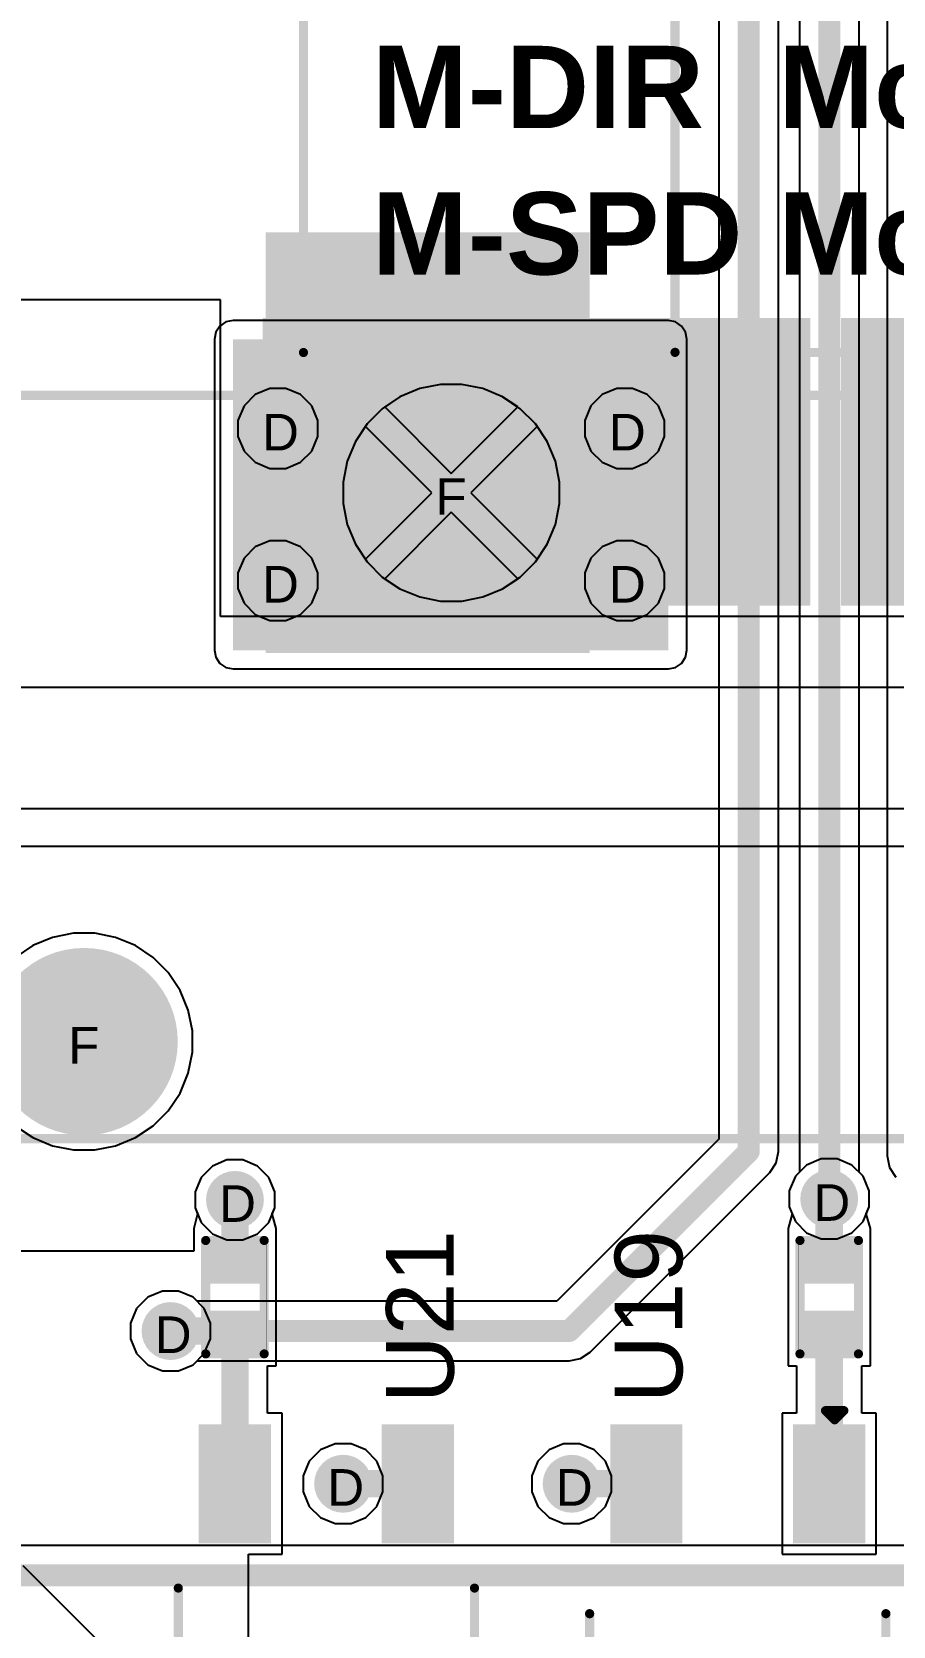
# Model space of a CAD drawing. Header units: inches. Extents: x 0 to 5401, y 0 to 5414.
# Drawn here: x 88.01 to 99.97, y 17.42 to 39.56 of the extents above; entities that cross this region are included whole.
import ezdxf

# ---------------------------------------------------------------- set-up
doc = ezdxf.new("R2010")
doc.units = ezdxf.units.IN
for name, color, linetype in [('Bottom Layer', 5, 'Continuous'), ('Bottom Solder', 6, 'Continuous'), ('Drill Drawing', 1, 'Continuous'), ('Layer 1', 16, 'Continuous'), ('Layer 2', 76, 'Continuous'), ('Multi-Layer', 9, 'Continuous'), ('Pad Holes', 156, 'Continuous'), ('Top Layer', 1, 'Continuous'), ('Top Overlay', 2, 'Continuous'), ('Top Paste', 8, 'Continuous'), ('Top Solder', 216, 'Continuous'), ('Via Holes', 16, 'Continuous')]:
    doc.layers.add(name, color=color, linetype=linetype)
doc.styles.add('Arial', font='', dxfattribs={"height": 0.2})
doc.styles.add('Arial_Bold', font='', dxfattribs={"height": 0.2})
doc.styles.get('Arial').set_extended_font_data('Arial')
doc.styles.get('Arial_Bold').set_extended_font_data('Arial', bold=True)

# ---------------------------------------------------------------- blocks, each defined once
blk = doc.blocks.new('SOP_4_2_54_15')
at = {"layer": 'Top Layer'}
for points in [[(-3.85, 1.67), (-2.4, 1.67), (-2.4, 0.87), (-3.85, 0.87)], [(2.4, 1.67), (3.85, 1.67), (3.85, 0.87), (2.4, 0.87)], [(-3.85, -0.87), (-2.4, -0.87), (-2.4, -1.67), (-3.85, -1.67)], [(2.4, -0.87), (3.85, -0.87), (3.85, -1.67), (2.4, -1.67)]]:
    blk.add_hatch(color=1, dxfattribs=at).paths.add_polyline_path(points)
at = {"layer": 'Top Paste'}
for points in [[(-3.85, 1.67), (-2.4, 1.67), (-2.4, 0.87), (-3.85, 0.87)], [(2.4, 1.67), (3.85, 1.67), (3.85, 0.87), (2.4, 0.87)], [(-3.85, -0.87), (-2.4, -0.87), (-2.4, -1.67), (-3.85, -1.67)], [(2.4, -0.87), (3.85, -0.87), (3.85, -1.67), (2.4, -1.67)]]:
    blk.add_hatch(color=8, dxfattribs=at).paths.add_polyline_path(points)
at = {"layer": 'Top Solder'}
for points in [[(-3.952, 1.772), (-2.298, 1.772), (-2.298, 0.768), (-3.952, 0.768)], [(2.298, 1.772), (3.952, 1.772), (3.952, 0.768), (2.298, 0.768)], [(-3.952, -0.768), (-2.298, -0.768), (-2.298, -1.772), (-3.952, -1.772)], [(2.298, -0.768), (3.952, -0.768), (3.952, -1.772), (2.298, -1.772)]]:
    blk.add_hatch(color=216, dxfattribs=at).paths.add_polyline_path(points)
at = {"layer": 'Top Overlay'}
for points in [[(-1.321, 2.057, 0.127, 0.127, 0), (1.676, 2.057, 0.127, 0.127, 0)], [(-4.14, 1.473, 0.127, 0.127, 0), (-4.013, 1.346, 0.127, 0.127, 0)], [(-4.14, 1.473, 0.127, 0.127, 0), (-4.14, 1.219, 0.127, 0.127, 0)], [(-4.013, 1.346, 0.127, 0.127, 0), (-4.14, 1.219, 0.127, 0.127, 0)], [(-1.321, -2.057, 0.127, 0.127, 0), (1.676, -2.057, 0.127, 0.127, 0)]]:
    blk.add_lwpolyline(points, format="xyseb", dxfattribs=at)
for points in [[(-1.353, 2.057, 0.0635, 0.0635, 1), (-1.289, 2.057, 0.0635, 0.0635, 1)], [(1.645, 2.057, 0.0635, 0.0635, 1), (1.708, 2.057, 0.0635, 0.0635, 1)], [(-4.172, 1.473, 0.0635, 0.0635, 1), (-4.108, 1.473, 0.0635, 0.0635, 1)], [(-4.172, 1.473, 0.0635, 0.0635, 1), (-4.108, 1.473, 0.0635, 0.0635, 1)], [(-4.045, 1.346, 0.0635, 0.0635, 1), (-3.981, 1.346, 0.0635, 0.0635, 1)], [(-4.045, 1.346, 0.0635, 0.0635, 1), (-3.981, 1.346, 0.0635, 0.0635, 1)], [(-4.172, 1.219, 0.0635, 0.0635, 1), (-4.108, 1.219, 0.0635, 0.0635, 1)], [(-4.172, 1.219, 0.0635, 0.0635, 1), (-4.108, 1.219, 0.0635, 0.0635, 1)], [(-1.353, -2.057, 0.0635, 0.0635, 1), (-1.289, -2.057, 0.0635, 0.0635, 1)], [(1.645, -2.057, 0.0635, 0.0635, 1), (1.708, -2.057, 0.0635, 0.0635, 1)]]:
    blk.add_lwpolyline(points, format="xyseb", close=True, dxfattribs=at)
blk = doc.blocks.new('SOP_4_2_54_17')
at = {"layer": 'Top Layer'}
for points in [[(-3.85, 1.67), (-2.4, 1.67), (-2.4, 0.87), (-3.85, 0.87)], [(2.4, 1.67), (3.85, 1.67), (3.85, 0.87), (2.4, 0.87)], [(-3.85, -0.87), (-2.4, -0.87), (-2.4, -1.67), (-3.85, -1.67)], [(2.4, -0.87), (3.85, -0.87), (3.85, -1.67), (2.4, -1.67)]]:
    blk.add_hatch(color=1, dxfattribs=at).paths.add_polyline_path(points)
at = {"layer": 'Top Paste'}
for points in [[(-3.85, 1.67), (-2.4, 1.67), (-2.4, 0.87), (-3.85, 0.87)], [(2.4, 1.67), (3.85, 1.67), (3.85, 0.87), (2.4, 0.87)], [(-3.85, -0.87), (-2.4, -0.87), (-2.4, -1.67), (-3.85, -1.67)], [(2.4, -0.87), (3.85, -0.87), (3.85, -1.67), (2.4, -1.67)]]:
    blk.add_hatch(color=8, dxfattribs=at).paths.add_polyline_path(points)
at = {"layer": 'Top Solder'}
for points in [[(-3.952, 1.772), (-2.298, 1.772), (-2.298, 0.768), (-3.952, 0.768)], [(2.298, 1.772), (3.952, 1.772), (3.952, 0.768), (2.298, 0.768)], [(-3.952, -0.768), (-2.298, -0.768), (-2.298, -1.772), (-3.952, -1.772)], [(2.298, -0.768), (3.952, -0.768), (3.952, -1.772), (2.298, -1.772)]]:
    blk.add_hatch(color=216, dxfattribs=at).paths.add_polyline_path(points)
at = {"layer": 'Top Overlay'}
for points in [[(1.676, 2.057, 0.127, 0.127, 0), (-1.321, 2.057, 0.127, 0.127, 0)], [(-4.013, 1.346, 0.127, 0.127, 0), (-4.14, 1.473, 0.127, 0.127, 0)], [(-4.14, 1.219, 0.127, 0.127, 0), (-4.14, 1.473, 0.127, 0.127, 0)], [(-4.14, 1.219, 0.127, 0.127, 0), (-4.013, 1.346, 0.127, 0.127, 0)], [(1.676, -2.057, 0.127, 0.127, 0), (-1.321, -2.057, 0.127, 0.127, 0)]]:
    blk.add_lwpolyline(points, format="xyseb", dxfattribs=at)
for points in [[(-1.353, 2.057, 0.0635, 0.0635, 1), (-1.289, 2.057, 0.0635, 0.0635, 1)], [(1.645, 2.057, 0.0635, 0.0635, 1), (1.708, 2.057, 0.0635, 0.0635, 1)], [(-4.172, 1.473, 0.0635, 0.0635, 1), (-4.108, 1.473, 0.0635, 0.0635, 1)], [(-4.172, 1.473, 0.0635, 0.0635, 1), (-4.108, 1.473, 0.0635, 0.0635, 1)], [(-4.045, 1.346, 0.0635, 0.0635, 1), (-3.981, 1.346, 0.0635, 0.0635, 1)], [(-4.045, 1.346, 0.0635, 0.0635, 1), (-3.981, 1.346, 0.0635, 0.0635, 1)], [(-4.172, 1.219, 0.0635, 0.0635, 1), (-4.108, 1.219, 0.0635, 0.0635, 1)], [(-4.172, 1.219, 0.0635, 0.0635, 1), (-4.108, 1.219, 0.0635, 0.0635, 1)], [(-1.353, -2.057, 0.0635, 0.0635, 1), (-1.289, -2.057, 0.0635, 0.0635, 1)], [(1.645, -2.057, 0.0635, 0.0635, 1), (1.708, -2.057, 0.0635, 0.0635, 1)]]:
    blk.add_lwpolyline(points, format="xyseb", close=True, dxfattribs=at)
blk = doc.blocks.new('R___0402_77')
at = {"layer": 'Top Layer'}
for points in [[(-0.699, -0.318), (-0.699, 0.318), (-0.241, 0.318), (-0.241, -0.318)], [(0.241, -0.318), (0.241, 0.318), (0.699, 0.318), (0.699, -0.318)]]:
    blk.add_hatch(color=1, dxfattribs=at).paths.add_polyline_path(points)
at = {"layer": 'Top Paste'}
for points in [[(-0.699, -0.318), (-0.699, 0.318), (-0.241, 0.318), (-0.241, -0.318)], [(0.241, -0.318), (0.241, 0.318), (0.699, 0.318), (0.699, -0.318)]]:
    blk.add_hatch(color=8, dxfattribs=at).paths.add_polyline_path(points)
at = {"layer": 'Top Solder'}
for points in [[(-0.754, -0.373), (-0.754, 0.373), (-0.186, 0.373), (-0.186, -0.373)], [(0.186, -0.373), (0.186, 0.373), (0.754, 0.373), (0.754, -0.373)]]:
    blk.add_hatch(color=216, dxfattribs=at).paths.add_polyline_path(points)
at = {"layer": 'Top Overlay'}
for points in [[(-0.787, 0.406, 0.127, 0.127, 0), (0.787, 0.406, 0.127, 0.127, 0)], [(-0.787, 0.406, 0.127, 0.127, 0), (-0.787, -0.406, 0.127, 0.127, 0)], [(0.787, 0.406, 0.127, 0.127, 0), (0.787, -0.406, 0.127, 0.127, 0)], [(-0.787, -0.406, 0.127, 0.127, 0), (0.787, -0.406, 0.127, 0.127, 0)], [(-0.813, -0.432, 0.00323, 0.00323, 0), (0.813, -0.432, 0.00323, 0.00323, 0)]]:
    blk.add_lwpolyline(points, format="xyseb", dxfattribs=at)
for points in [[(-0.819, 0.406, 0.0635, 0.0635, 1), (-0.756, 0.406, 0.0635, 0.0635, 1)], [(-0.819, 0.406, 0.0635, 0.0635, 1), (-0.756, 0.406, 0.0635, 0.0635, 1)], [(0.756, 0.406, 0.0635, 0.0635, 1), (0.819, 0.406, 0.0635, 0.0635, 1)], [(0.756, 0.406, 0.0635, 0.0635, 1), (0.819, 0.406, 0.0635, 0.0635, 1)], [(-0.819, -0.406, 0.0635, 0.0635, 1), (-0.756, -0.406, 0.0635, 0.0635, 1)], [(-0.819, -0.406, 0.0635, 0.0635, 1), (-0.756, -0.406, 0.0635, 0.0635, 1)], [(-0.814, -0.432, 0.00161, 0.00161, 1), (-0.812, -0.432, 0.00161, 0.00161, 1)], [(0.756, -0.406, 0.0635, 0.0635, 1), (0.819, -0.406, 0.0635, 0.0635, 1)], [(0.756, -0.406, 0.0635, 0.0635, 1), (0.819, -0.406, 0.0635, 0.0635, 1)], [(0.812, -0.432, 0.00161, 0.00161, 1), (0.814, -0.432, 0.00161, 0.00161, 1)]]:
    blk.add_lwpolyline(points, format="xyseb", close=True, dxfattribs=at)
blk = doc.blocks.new('R___0402_79')
at = {"layer": 'Top Layer'}
for points in [[(-0.699, -0.318), (-0.699, 0.317), (-0.241, 0.317), (-0.241, -0.318)], [(0.241, -0.318), (0.241, 0.317), (0.699, 0.317), (0.699, -0.318)]]:
    blk.add_hatch(color=1, dxfattribs=at).paths.add_polyline_path(points)
at = {"layer": 'Top Paste'}
for points in [[(-0.699, -0.318), (-0.699, 0.317), (-0.241, 0.317), (-0.241, -0.318)], [(0.241, -0.318), (0.241, 0.317), (0.699, 0.317), (0.699, -0.318)]]:
    blk.add_hatch(color=8, dxfattribs=at).paths.add_polyline_path(points)
at = {"layer": 'Top Solder'}
for points in [[(-0.754, -0.373), (-0.754, 0.373), (-0.186, 0.373), (-0.186, -0.373)], [(0.186, -0.373), (0.186, 0.373), (0.754, 0.373), (0.754, -0.373)]]:
    blk.add_hatch(color=216, dxfattribs=at).paths.add_polyline_path(points)
at = {"layer": 'Top Overlay'}
for points in [[(0.787, 0.406, 0.127, 0.127, 0), (-0.787, 0.406, 0.127, 0.127, 0)], [(-0.787, -0.406, 0.127, 0.127, 0), (-0.787, 0.406, 0.127, 0.127, 0)], [(0.787, -0.406, 0.127, 0.127, 0), (0.787, 0.406, 0.127, 0.127, 0)], [(0.787, -0.406, 0.127, 0.127, 0), (-0.787, -0.406, 0.127, 0.127, 0)], [(0.813, -0.432, 0.00323, 0.00323, 0), (-0.813, -0.432, 0.00323, 0.00323, 0)]]:
    blk.add_lwpolyline(points, format="xyseb", dxfattribs=at)
for points in [[(-0.819, 0.406, 0.0635, 0.0635, 1), (-0.756, 0.406, 0.0635, 0.0635, 1)], [(-0.819, 0.406, 0.0635, 0.0635, 1), (-0.756, 0.406, 0.0635, 0.0635, 1)], [(0.756, 0.406, 0.0635, 0.0635, 1), (0.819, 0.406, 0.0635, 0.0635, 1)], [(0.756, 0.406, 0.0635, 0.0635, 1), (0.819, 0.406, 0.0635, 0.0635, 1)], [(-0.819, -0.406, 0.0635, 0.0635, 1), (-0.756, -0.406, 0.0635, 0.0635, 1)], [(-0.819, -0.406, 0.0635, 0.0635, 1), (-0.756, -0.406, 0.0635, 0.0635, 1)], [(-0.814, -0.432, 0.00161, 0.00161, 1), (-0.812, -0.432, 0.00161, 0.00161, 1)], [(0.756, -0.406, 0.0635, 0.0635, 1), (0.819, -0.406, 0.0635, 0.0635, 1)], [(0.756, -0.406, 0.0635, 0.0635, 1), (0.819, -0.406, 0.0635, 0.0635, 1)], [(0.812, -0.432, 0.00161, 0.00161, 1), (0.814, -0.432, 0.00161, 0.00161, 1)]]:
    blk.add_lwpolyline(points, format="xyseb", close=True, dxfattribs=at)
blk = doc.blocks.new('HF33F_024_ZS3_176')
at = {"layer": 'Bottom Layer'}
h = blk.add_hatch(color=5, dxfattribs=at)
edge = h.paths.add_edge_path()
edge.add_arc((6.4, 3.81), 1.25, 0, 360)
h = blk.add_hatch(color=5, dxfattribs=at)
edge = h.paths.add_edge_path()
edge.add_arc((1.3, -3.81), 1.25, 0, 360)
at = {"layer": 'Bottom Solder'}
h = blk.add_hatch(color=6, dxfattribs=at)
edge = h.paths.add_edge_path()
edge.add_arc((6.4, 3.81), 1.301, 0, 360)
h = blk.add_hatch(color=6, dxfattribs=at)
edge = h.paths.add_edge_path()
edge.add_arc((1.3, -3.81), 1.301, 0, 360)
at = {"layer": 'Layer 1'}
h = blk.add_hatch(color=16, dxfattribs=at)
edge = h.paths.add_edge_path()
edge.add_arc((6.4, 3.81), 1.25, 0, 360)
h = blk.add_hatch(color=16, dxfattribs=at)
edge = h.paths.add_edge_path()
edge.add_arc((1.3, -3.81), 1.25, 0, 360)
at = {"layer": 'Layer 2'}
h = blk.add_hatch(color=76, dxfattribs=at)
edge = h.paths.add_edge_path()
edge.add_arc((6.4, 3.81), 1.25, 0, 360)
h = blk.add_hatch(color=76, dxfattribs=at)
edge = h.paths.add_edge_path()
edge.add_arc((1.3, -3.81), 1.25, 0, 360)
at = {"layer": 'Multi-Layer'}
h = blk.add_hatch(color=9, dxfattribs=at)
edge = h.paths.add_edge_path()
edge.add_arc((6.4, 3.81), 1.25, 0, 360)
h = blk.add_hatch(color=9, dxfattribs=at)
edge = h.paths.add_edge_path()
edge.add_arc((1.3, -3.81), 1.25, 0, 360)
at = {"layer": 'Pad Holes'}
h = blk.add_hatch(color=7, dxfattribs=at)
edge = h.paths.add_edge_path()
edge.add_arc((6.4, 3.81), 0.7, 0, 360)
h = blk.add_hatch(color=7, dxfattribs=at)
edge = h.paths.add_edge_path()
edge.add_arc((1.3, -3.81), 0.7, 0, 360)
at = {"layer": 'Top Layer'}
h = blk.add_hatch(color=1, dxfattribs=at)
edge = h.paths.add_edge_path()
edge.add_arc((6.4, 3.81), 1.25, 0, 360)
h = blk.add_hatch(color=1, dxfattribs=at)
edge = h.paths.add_edge_path()
edge.add_arc((1.3, -3.81), 1.25, 0, 360)
at = {"layer": 'Top Solder'}
h = blk.add_hatch(color=216, dxfattribs=at)
edge = h.paths.add_edge_path()
edge.add_arc((6.4, 3.81), 1.301, 0, 360)
h = blk.add_hatch(color=216, dxfattribs=at)
edge = h.paths.add_edge_path()
edge.add_arc((1.3, -3.81), 1.301, 0, 360)
at = {"layer": 'Top Overlay'}
for points in [[(9.677, 5.156, 0.127, 0.127, 0), (-10.897, 5.156, 0.127, 0.127, 0)], [(9.7, -5.163, 0.127, 0.127, 0), (-10.897, -5.163, 0.127, 0.127, 0)]]:
    blk.add_lwpolyline(points, format="xyseb", dxfattribs=at)

msp = doc.modelspace()

# ---------------------------------------------------------------- hatches: boundary and pattern name
at = {"layer": 'Bottom Layer'}
msp.add_hatch(color=5, dxfattribs=at).paths.add_polyline_path([(90.801, 30.973), (96.846, 30.973), (96.846, 35.291), (90.801, 35.291)])
h = msp.add_hatch(color=5, dxfattribs=at)
edge = h.paths.add_edge_path()
edge.add_arc((91.423, 34.051), 0.3, 0, 360)
h = msp.add_hatch(color=5, dxfattribs=at)
edge = h.paths.add_edge_path()
edge.add_arc((96.24, 34.051), 0.3, 0, 360)
h = msp.add_hatch(color=5, dxfattribs=at)
edge = h.paths.add_edge_path()
edge.add_arc((91.423, 31.939), 0.3, 0, 360)
h = msp.add_hatch(color=5, dxfattribs=at)
edge = h.paths.add_edge_path()
edge.add_arc((96.24, 31.939), 0.3, 0, 360)
h = msp.add_hatch(color=5, dxfattribs=at)
edge = h.paths.add_edge_path()
edge.add_arc((90.827, 23.341), 0.3, 0, 360)
h = msp.add_hatch(color=5, dxfattribs=at)
edge = h.paths.add_edge_path()
edge.add_arc((99.08, 23.355), 0.3, 0, 360)
h = msp.add_hatch(color=5, dxfattribs=at)
edge = h.paths.add_edge_path()
edge.add_arc((89.932, 21.52), 0.3, 0, 360)
h = msp.add_hatch(color=5, dxfattribs=at)
edge = h.paths.add_edge_path()
edge.add_arc((92.329, 19.4), 0.3, 0, 360)
h = msp.add_hatch(color=5, dxfattribs=at)
edge = h.paths.add_edge_path()
edge.add_arc((95.503, 19.4), 0.3, 0, 360)
at = {"layer": 'Bottom Solder'}
h = msp.add_hatch(color=6, dxfattribs=at)
edge = h.paths.add_edge_path()
edge.add_arc((91.423, 34.051), 0.402, 0, 360)
h = msp.add_hatch(color=6, dxfattribs=at)
edge = h.paths.add_edge_path()
edge.add_arc((96.24, 34.051), 0.402, 0, 360)
h = msp.add_hatch(color=6, dxfattribs=at)
edge = h.paths.add_edge_path()
edge.add_arc((91.423, 31.939), 0.402, 0, 360)
h = msp.add_hatch(color=6, dxfattribs=at)
edge = h.paths.add_edge_path()
edge.add_arc((96.24, 31.939), 0.402, 0, 360)
h = msp.add_hatch(color=6, dxfattribs=at)
edge = h.paths.add_edge_path()
edge.add_arc((90.827, 23.341), 0.402, 0, 360)
h = msp.add_hatch(color=6, dxfattribs=at)
edge = h.paths.add_edge_path()
edge.add_arc((99.08, 23.355), 0.402, 0, 360)
h = msp.add_hatch(color=6, dxfattribs=at)
edge = h.paths.add_edge_path()
edge.add_arc((89.932, 21.52), 0.402, 0, 360)
h = msp.add_hatch(color=6, dxfattribs=at)
edge = h.paths.add_edge_path()
edge.add_arc((92.329, 19.4), 0.402, 0, 360)
h = msp.add_hatch(color=6, dxfattribs=at)
edge = h.paths.add_edge_path()
edge.add_arc((95.503, 19.4), 0.402, 0, 360)
at = {"layer": 'Layer 1'}
h = msp.add_hatch(color=16, dxfattribs=at)
edge = h.paths.add_edge_path()
edge.add_arc((91.423, 34.051), 0.3, 0, 360)
h = msp.add_hatch(color=16, dxfattribs=at)
edge = h.paths.add_edge_path()
edge.add_arc((96.24, 34.051), 0.3, 0, 360)
h = msp.add_hatch(color=16, dxfattribs=at)
edge = h.paths.add_edge_path()
edge.add_arc((91.423, 31.939), 0.3, 0, 360)
h = msp.add_hatch(color=16, dxfattribs=at)
edge = h.paths.add_edge_path()
edge.add_arc((96.24, 31.939), 0.3, 0, 360)
h = msp.add_hatch(color=16, dxfattribs=at)
edge = h.paths.add_edge_path()
edge.add_arc((90.827, 23.341), 0.3, 0, 360)
h = msp.add_hatch(color=16, dxfattribs=at)
edge = h.paths.add_edge_path()
edge.add_arc((99.08, 23.355), 0.3, 0, 360)
h = msp.add_hatch(color=16, dxfattribs=at)
edge = h.paths.add_edge_path()
edge.add_arc((89.932, 21.52), 0.3, 0, 360)
h = msp.add_hatch(color=16, dxfattribs=at)
edge = h.paths.add_edge_path()
edge.add_arc((92.329, 19.4), 0.3, 0, 360)
h = msp.add_hatch(color=16, dxfattribs=at)
edge = h.paths.add_edge_path()
edge.add_arc((95.503, 19.4), 0.3, 0, 360)
at = {"layer": 'Layer 2'}
msp.add_hatch(color=76, dxfattribs=at).paths.add_polyline_path([(91.254, 30.936), (95.752, 30.936), (95.752, 36.774), (91.254, 36.774)])
h = msp.add_hatch(color=76, dxfattribs=at)
edge = h.paths.add_edge_path()
edge.add_arc((91.423, 34.051), 0.3, 0, 360)
h = msp.add_hatch(color=76, dxfattribs=at)
edge = h.paths.add_edge_path()
edge.add_arc((96.24, 34.051), 0.3, 0, 360)
h = msp.add_hatch(color=76, dxfattribs=at)
edge = h.paths.add_edge_path()
edge.add_arc((91.423, 31.939), 0.3, 0, 360)
h = msp.add_hatch(color=76, dxfattribs=at)
edge = h.paths.add_edge_path()
edge.add_arc((96.24, 31.939), 0.3, 0, 360)
h = msp.add_hatch(color=76, dxfattribs=at)
edge = h.paths.add_edge_path()
edge.add_arc((90.827, 23.341), 0.3, 0, 360)
h = msp.add_hatch(color=76, dxfattribs=at)
edge = h.paths.add_edge_path()
edge.add_arc((99.08, 23.355), 0.3, 0, 360)
h = msp.add_hatch(color=76, dxfattribs=at)
edge = h.paths.add_edge_path()
edge.add_arc((89.932, 21.52), 0.3, 0, 360)
h = msp.add_hatch(color=76, dxfattribs=at)
edge = h.paths.add_edge_path()
edge.add_arc((92.329, 19.4), 0.3, 0, 360)
h = msp.add_hatch(color=76, dxfattribs=at)
edge = h.paths.add_edge_path()
edge.add_arc((95.503, 19.4), 0.3, 0, 360)
at = {"layer": 'Top Layer'}
for points in [[(91.21, 31.59), (98.82, 31.59), (98.82, 35.585), (91.21, 35.585)], [(99.242, 31.59), (106.852, 31.59), (106.852, 35.585), (99.242, 35.585)]]:
    msp.add_hatch(color=1, dxfattribs=at).paths.add_polyline_path(points)
h = msp.add_hatch(color=1, dxfattribs=at)
edge = h.paths.add_edge_path()
edge.add_arc((91.423, 34.051), 0.3, 0, 360)
h = msp.add_hatch(color=1, dxfattribs=at)
edge = h.paths.add_edge_path()
edge.add_arc((96.24, 34.051), 0.3, 0, 360)
h = msp.add_hatch(color=1, dxfattribs=at)
edge = h.paths.add_edge_path()
edge.add_arc((91.423, 31.939), 0.3, 0, 360)
h = msp.add_hatch(color=1, dxfattribs=at)
edge = h.paths.add_edge_path()
edge.add_arc((96.24, 31.939), 0.3, 0, 360)
h = msp.add_hatch(color=1, dxfattribs=at)
edge = h.paths.add_edge_path()
edge.add_arc((90.827, 23.341), 0.3, 0, 360)
h = msp.add_hatch(color=1, dxfattribs=at)
edge = h.paths.add_edge_path()
edge.add_arc((99.08, 23.355), 0.3, 0, 360)
h = msp.add_hatch(color=1, dxfattribs=at)
edge = h.paths.add_edge_path()
edge.add_arc((89.932, 21.52), 0.3, 0, 360)
h = msp.add_hatch(color=1, dxfattribs=at)
edge = h.paths.add_edge_path()
edge.add_arc((92.329, 19.4), 0.3, 0, 360)
h = msp.add_hatch(color=1, dxfattribs=at)
edge = h.paths.add_edge_path()
edge.add_arc((95.503, 19.4), 0.3, 0, 360)
at = {"layer": 'Top Solder'}
h = msp.add_hatch(color=216, dxfattribs=at)
edge = h.paths.add_edge_path()
edge.add_arc((91.423, 34.051), 0.402, 0, 360)
h = msp.add_hatch(color=216, dxfattribs=at)
edge = h.paths.add_edge_path()
edge.add_arc((96.24, 34.051), 0.402, 0, 360)
h = msp.add_hatch(color=216, dxfattribs=at)
edge = h.paths.add_edge_path()
edge.add_arc((91.423, 31.939), 0.402, 0, 360)
h = msp.add_hatch(color=216, dxfattribs=at)
edge = h.paths.add_edge_path()
edge.add_arc((96.24, 31.939), 0.402, 0, 360)
h = msp.add_hatch(color=216, dxfattribs=at)
edge = h.paths.add_edge_path()
edge.add_arc((90.827, 23.341), 0.402, 0, 360)
h = msp.add_hatch(color=216, dxfattribs=at)
edge = h.paths.add_edge_path()
edge.add_arc((99.08, 23.355), 0.402, 0, 360)
h = msp.add_hatch(color=216, dxfattribs=at)
edge = h.paths.add_edge_path()
edge.add_arc((89.932, 21.52), 0.402, 0, 360)
h = msp.add_hatch(color=216, dxfattribs=at)
edge = h.paths.add_edge_path()
edge.add_arc((92.329, 19.4), 0.402, 0, 360)
h = msp.add_hatch(color=216, dxfattribs=at)
edge = h.paths.add_edge_path()
edge.add_arc((95.503, 19.4), 0.402, 0, 360)
at = {"layer": 'Via Holes'}
h = msp.add_hatch(color=7, dxfattribs=at)
edge = h.paths.add_edge_path()
edge.add_arc((91.423, 34.051), 0.15, 0, 360)
h = msp.add_hatch(color=7, dxfattribs=at)
edge = h.paths.add_edge_path()
edge.add_arc((96.24, 34.051), 0.15, 0, 360)
h = msp.add_hatch(color=7, dxfattribs=at)
edge = h.paths.add_edge_path()
edge.add_arc((91.423, 31.939), 0.15, 0, 360)
h = msp.add_hatch(color=7, dxfattribs=at)
edge = h.paths.add_edge_path()
edge.add_arc((96.24, 31.939), 0.15, 0, 360)
h = msp.add_hatch(color=7, dxfattribs=at)
edge = h.paths.add_edge_path()
edge.add_arc((90.827, 23.341), 0.15, 0, 360)
h = msp.add_hatch(color=7, dxfattribs=at)
edge = h.paths.add_edge_path()
edge.add_arc((99.08, 23.355), 0.15, 0, 360)
h = msp.add_hatch(color=7, dxfattribs=at)
edge = h.paths.add_edge_path()
edge.add_arc((89.932, 21.52), 0.15, 0, 360)
h = msp.add_hatch(color=7, dxfattribs=at)
edge = h.paths.add_edge_path()
edge.add_arc((92.329, 19.4), 0.15, 0, 360)
h = msp.add_hatch(color=7, dxfattribs=at)
edge = h.paths.add_edge_path()
edge.add_arc((95.503, 19.4), 0.15, 0, 360)

# ---------------------------------------------------------------- linework, layer by layer
at = {"layer": 'Bottom Layer'}
for p, q in [((99.885, 77.068), (99.885, 23.951)), ((99.495, 23.724), (99.495, 76.624)), ((98.666, 76.452), (98.666, 23.724)), ((98.377, 24.013), (98.377, 75.934)), ((97.548, 75.763), (97.548, 24.185)), ((90.618, 35.474), (90.562, 35.39)), ((90.702, 35.531), (90.618, 35.474)), ((90.801, 35.55), (90.702, 35.531)), ((96.846, 35.55), (90.801, 35.55)), ((96.946, 35.531), (96.846, 35.55)), ((97.03, 35.474), (96.946, 35.531)), ((97.086, 35.39), (97.03, 35.474)), ((90.562, 35.39), (90.542, 35.291)), ((90.542, 35.291), (90.542, 30.973)), ((97.105, 35.291), (97.086, 35.39)), ((97.105, 30.973), (97.105, 35.291)), ((90.542, 30.973), (90.562, 30.874)), ((90.562, 30.874), (90.618, 30.79)), ((90.618, 30.79), (90.702, 30.734)), ((96.946, 30.734), (97.03, 30.79)), ((97.03, 30.79), (97.086, 30.874)), ((97.086, 30.874), (97.105, 30.973)), ((90.702, 30.734), (90.801, 30.714)), ((90.801, 30.714), (96.846, 30.714)), ((96.846, 30.714), (96.946, 30.734)), ((88.583, 27.042), (88.293, 26.984)), ((88.88, 27.042), (88.583, 27.042)), ((89.17, 26.984), (88.88, 27.042)), ((88.019, 26.871), (87.773, 26.706)), ((88.293, 26.984), (88.019, 26.871)), ((89.444, 26.871), (89.17, 26.984)), ((89.69, 26.706), (89.444, 26.871)), ((89.9, 26.496), (89.69, 26.706)), ((90.064, 26.25), (89.9, 26.496)), ((90.178, 25.976), (90.064, 26.25)), ((90.236, 25.686), (90.178, 25.976)), ((90.236, 25.39), (90.236, 25.686)), ((90.178, 25.099), (90.236, 25.39)), ((90.064, 24.825), (90.178, 25.099)), ((89.9, 24.579), (90.064, 24.825)), ((89.69, 24.369), (89.9, 24.579)), ((87.773, 24.369), (88.019, 24.205)), ((89.444, 24.205), (89.69, 24.369)), ((88.019, 24.205), (88.293, 24.092)), ((89.17, 24.092), (89.444, 24.205)), ((97.548, 24.185), (95.298, 21.934)), ((88.293, 24.092), (88.583, 24.034)), ((88.583, 24.034), (88.88, 24.034)), ((88.88, 24.034), (89.17, 24.092)), ((98.345, 23.855), (98.377, 24.013)), ((99.885, 23.951), (99.917, 23.792)), ((90.513, 23.81), (90.357, 23.654)), ((90.716, 23.895), (90.513, 23.81)), ((90.937, 23.895), (90.716, 23.895)), ((91.14, 23.81), (90.937, 23.895)), ((91.296, 23.654), (91.14, 23.81)), ((95.762, 21.227), (98.256, 23.72)), ((98.256, 23.72), (98.345, 23.855)), ((98.666, 23.724), (98.611, 23.669)), ((99.55, 23.669), (99.495, 23.724)), ((99.917, 23.792), (100.006, 23.658)), ((90.357, 23.654), (90.273, 23.451)), ((91.381, 23.451), (91.296, 23.654)), ((98.611, 23.669), (98.526, 23.465)), ((98.526, 23.465), (98.526, 23.244)), ((99.634, 23.465), (99.55, 23.669)), ((99.634, 23.244), (99.634, 23.465)), ((90.273, 23.451), (90.273, 23.23)), ((91.381, 23.23), (91.381, 23.451)), ((98.526, 23.244), (98.611, 23.041)), ((99.55, 23.041), (99.634, 23.244)), ((90.273, 23.23), (90.357, 23.027)), ((90.357, 23.027), (90.513, 22.871)), ((91.14, 22.871), (91.296, 23.027)), ((91.296, 23.027), (91.381, 23.23)), ((98.611, 23.041), (98.766, 22.885)), ((99.394, 22.885), (99.55, 23.041)), ((90.513, 22.871), (90.716, 22.787)), ((90.937, 22.787), (91.14, 22.871)), ((98.766, 22.885), (98.97, 22.801)), ((98.97, 22.801), (99.19, 22.801)), ((99.19, 22.801), (99.394, 22.885)), ((90.716, 22.787), (90.937, 22.787)), ((89.618, 21.99), (89.462, 21.834)), ((89.821, 22.074), (89.618, 21.99)), ((90.042, 22.074), (89.821, 22.074)), ((90.245, 21.99), (90.042, 22.074)), ((90.301, 21.934), (90.245, 21.99)), ((95.298, 21.934), (90.301, 21.934)), ((89.462, 21.834), (89.378, 21.63)), ((89.378, 21.63), (89.378, 21.41)), ((89.378, 21.41), (89.462, 21.206)), ((89.462, 21.206), (89.618, 21.05)), ((89.618, 21.05), (89.821, 20.966)), ((90.042, 20.966), (90.245, 21.05)), ((90.245, 21.05), (90.301, 21.106)), ((90.301, 21.106), (95.469, 21.106)), ((95.469, 21.106), (95.628, 21.137)), ((95.628, 21.137), (95.762, 21.227)), ((89.821, 20.966), (90.042, 20.966)), ((112.808, 18.544), (80.536, 18.544))]:
    msp.add_line(p, q, dxfattribs=at)
for points in [[(99.08, 23.355, 0.305, 0.305, 0), (99.08, 76.624, 0.305, 0.305, 0)], [(97.963, 24.013, 0.305, 0.305, 0), (97.963, 75.934, 0.305, 0.305, 0)], [(95.469, 21.52, 0.305, 0.305, 0), (97.963, 24.013, 0.305, 0.305, 0)], [(89.932, 21.52, 0.305, 0.305, 0), (95.469, 21.52, 0.305, 0.305, 0)], [(80.365, 18.129, 0.305, 0.305, 0), (112.98, 18.129, 0.305, 0.305, 0)]]:
    msp.add_lwpolyline(points, format="xyseb", dxfattribs=at)
for points in [[(97.886, 24.013, 0.152, 0.152, 1), (98.039, 24.013, 0.152, 0.152, 1)], [(97.886, 24.013, 0.152, 0.152, 1), (98.039, 24.013, 0.152, 0.152, 1)], [(99.004, 23.355, 0.152, 0.152, 1), (99.156, 23.355, 0.152, 0.152, 1)], [(89.855, 21.52, 0.152, 0.152, 1), (90.008, 21.52, 0.152, 0.152, 1)], [(95.393, 21.52, 0.152, 0.152, 1), (95.545, 21.52, 0.152, 0.152, 1)], [(95.393, 21.52, 0.152, 0.152, 1), (95.545, 21.52, 0.152, 0.152, 1)]]:
    msp.add_lwpolyline(points, format="xyseb", close=True, dxfattribs=at)
at = {"layer": 'Layer 1'}
for p, q in [((91.313, 34.605), (91.109, 34.521)), ((91.533, 34.605), (91.313, 34.605)), ((91.737, 34.521), (91.533, 34.605)), ((93.393, 34.604), (93.119, 34.491)), ((93.683, 34.662), (93.393, 34.604)), ((93.98, 34.662), (93.683, 34.662)), ((94.27, 34.604), (93.98, 34.662)), ((94.544, 34.491), (94.27, 34.604)), ((96.13, 34.605), (95.926, 34.521)), ((96.35, 34.605), (96.13, 34.605)), ((96.554, 34.521), (96.35, 34.605)), ((90.954, 34.365), (90.869, 34.161)), ((91.109, 34.521), (90.954, 34.365)), ((91.893, 34.365), (91.737, 34.521)), ((91.977, 34.161), (91.893, 34.365)), ((92.873, 34.326), (92.663, 34.116)), ((93.119, 34.491), (92.873, 34.326)), ((94.79, 34.326), (94.544, 34.491)), ((95, 34.116), (94.79, 34.326)), ((95.77, 34.365), (95.686, 34.161)), ((95.926, 34.521), (95.77, 34.365)), ((96.71, 34.365), (96.554, 34.521)), ((96.794, 34.161), (96.71, 34.365)), ((90.869, 34.161), (90.869, 33.941)), ((91.977, 33.941), (91.977, 34.161)), ((92.663, 34.116), (92.499, 33.87)), ((95.164, 33.87), (95, 34.116)), ((95.686, 34.161), (95.686, 33.941)), ((96.794, 33.941), (96.794, 34.161)), ((90.869, 33.941), (90.954, 33.737)), ((91.893, 33.737), (91.977, 33.941)), ((92.499, 33.87), (92.385, 33.596)), ((95.278, 33.596), (95.164, 33.87)), ((95.686, 33.941), (95.77, 33.737)), ((96.71, 33.737), (96.794, 33.941)), ((90.954, 33.737), (91.109, 33.582)), ((91.737, 33.582), (91.893, 33.737)), ((95.77, 33.737), (95.926, 33.582)), ((96.554, 33.582), (96.71, 33.737)), ((91.109, 33.582), (91.313, 33.497)), ((91.313, 33.497), (91.533, 33.497)), ((91.533, 33.497), (91.737, 33.582)), ((92.385, 33.596), (92.328, 33.306)), ((95.336, 33.306), (95.278, 33.596)), ((95.926, 33.582), (96.13, 33.497)), ((96.13, 33.497), (96.35, 33.497)), ((96.35, 33.497), (96.554, 33.582)), ((92.328, 33.306), (92.328, 33.01)), ((95.336, 33.01), (95.336, 33.306)), ((92.328, 33.01), (92.385, 32.719)), ((95.278, 32.719), (95.336, 33.01)), ((92.385, 32.719), (92.499, 32.445)), ((95.164, 32.445), (95.278, 32.719)), ((91.109, 32.408), (90.954, 32.252)), ((91.313, 32.493), (91.109, 32.408)), ((91.533, 32.493), (91.313, 32.493)), ((91.737, 32.408), (91.533, 32.493)), ((91.893, 32.252), (91.737, 32.408)), ((92.499, 32.445), (92.663, 32.199)), ((95, 32.199), (95.164, 32.445)), ((95.926, 32.408), (95.77, 32.252)), ((96.13, 32.493), (95.926, 32.408)), ((96.35, 32.493), (96.13, 32.493)), ((96.554, 32.408), (96.35, 32.493)), ((96.71, 32.252), (96.554, 32.408)), ((90.954, 32.252), (90.869, 32.049)), ((91.977, 32.049), (91.893, 32.252)), ((92.663, 32.199), (92.873, 31.989)), ((94.79, 31.989), (95, 32.199)), ((95.77, 32.252), (95.686, 32.049)), ((96.794, 32.049), (96.71, 32.252)), ((90.869, 32.049), (90.869, 31.828)), ((91.977, 31.828), (91.977, 32.049)), ((92.873, 31.989), (93.119, 31.825)), ((94.544, 31.825), (94.79, 31.989)), ((95.686, 32.049), (95.686, 31.828)), ((96.794, 31.828), (96.794, 32.049)), ((90.869, 31.828), (90.954, 31.625)), ((91.893, 31.625), (91.977, 31.828)), ((93.119, 31.825), (93.393, 31.712)), ((93.393, 31.712), (93.683, 31.654)), ((93.683, 31.654), (93.98, 31.654)), ((93.98, 31.654), (94.27, 31.712)), ((94.27, 31.712), (94.544, 31.825)), ((95.686, 31.828), (95.77, 31.625)), ((96.71, 31.625), (96.794, 31.828)), ((90.954, 31.625), (91.109, 31.469)), ((91.109, 31.469), (91.313, 31.385)), ((91.533, 31.385), (91.737, 31.469)), ((91.737, 31.469), (91.893, 31.625)), ((95.77, 31.625), (95.926, 31.469)), ((95.926, 31.469), (96.13, 31.385)), ((96.35, 31.385), (96.554, 31.469)), ((96.554, 31.469), (96.71, 31.625)), ((91.313, 31.385), (91.533, 31.385)), ((96.13, 31.385), (96.35, 31.385)), ((88.583, 27.042), (88.293, 26.984)), ((88.88, 27.042), (88.583, 27.042)), ((89.17, 26.984), (88.88, 27.042)), ((88.019, 26.871), (87.773, 26.706)), ((88.293, 26.984), (88.019, 26.871)), ((89.444, 26.871), (89.17, 26.984)), ((89.69, 26.706), (89.444, 26.871)), ((89.9, 26.496), (89.69, 26.706)), ((90.064, 26.25), (89.9, 26.496)), ((90.178, 25.976), (90.064, 26.25)), ((90.236, 25.686), (90.178, 25.976)), ((90.236, 25.39), (90.236, 25.686)), ((90.178, 25.099), (90.236, 25.39)), ((90.064, 24.825), (90.178, 25.099)), ((89.9, 24.579), (90.064, 24.825)), ((89.69, 24.369), (89.9, 24.579)), ((87.773, 24.369), (88.019, 24.205)), ((89.444, 24.205), (89.69, 24.369)), ((88.019, 24.205), (88.293, 24.092)), ((89.17, 24.092), (89.444, 24.205)), ((88.293, 24.092), (88.583, 24.034)), ((88.583, 24.034), (88.88, 24.034)), ((88.88, 24.034), (89.17, 24.092)), ((98.97, 23.909), (98.766, 23.824)), ((99.19, 23.909), (98.97, 23.909)), ((99.394, 23.824), (99.19, 23.909)), ((90.513, 23.81), (90.357, 23.654)), ((90.716, 23.895), (90.513, 23.81)), ((90.937, 23.895), (90.716, 23.895)), ((91.14, 23.81), (90.937, 23.895)), ((91.296, 23.654), (91.14, 23.81)), ((98.766, 23.824), (98.611, 23.669)), ((99.55, 23.669), (99.394, 23.824)), ((90.357, 23.654), (90.273, 23.451)), ((91.381, 23.451), (91.296, 23.654)), ((98.611, 23.669), (98.526, 23.465)), ((98.526, 23.465), (98.526, 23.244)), ((99.634, 23.465), (99.55, 23.669)), ((99.634, 23.244), (99.634, 23.465)), ((90.273, 23.451), (90.273, 23.23)), ((91.381, 23.23), (91.381, 23.451)), ((98.526, 23.244), (98.611, 23.041)), ((99.55, 23.041), (99.634, 23.244)), ((90.273, 23.23), (90.357, 23.027)), ((90.357, 23.027), (90.513, 22.871)), ((91.14, 22.871), (91.296, 23.027)), ((91.296, 23.027), (91.381, 23.23)), ((98.611, 23.041), (98.766, 22.885)), ((99.394, 22.885), (99.55, 23.041)), ((90.513, 22.871), (90.716, 22.787)), ((90.937, 22.787), (91.14, 22.871)), ((98.766, 22.885), (98.97, 22.801)), ((98.97, 22.801), (99.19, 22.801)), ((99.19, 22.801), (99.394, 22.885)), ((90.716, 22.787), (90.937, 22.787)), ((89.618, 21.99), (89.462, 21.834)), ((89.821, 22.074), (89.618, 21.99)), ((90.042, 22.074), (89.821, 22.074)), ((90.245, 21.99), (90.042, 22.074)), ((90.401, 21.834), (90.245, 21.99)), ((89.462, 21.834), (89.378, 21.63)), ((90.486, 21.63), (90.401, 21.834)), ((89.378, 21.63), (89.378, 21.41)), ((90.486, 21.41), (90.486, 21.63)), ((89.378, 21.41), (89.462, 21.206)), ((90.401, 21.206), (90.486, 21.41)), ((89.462, 21.206), (89.618, 21.05)), ((89.618, 21.05), (89.821, 20.966)), ((90.042, 20.966), (90.245, 21.05)), ((90.245, 21.05), (90.401, 21.206)), ((89.821, 20.966), (90.042, 20.966))]:
    msp.add_line(p, q, dxfattribs=at)
at = {"layer": 'Layer 2'}
for p, q in [((93.393, 34.604), (93.119, 34.491)), ((93.683, 34.662), (93.393, 34.604)), ((93.98, 34.662), (93.683, 34.662)), ((94.27, 34.604), (93.98, 34.662)), ((94.544, 34.491), (94.27, 34.604)), ((93.119, 34.491), (92.909, 34.35)), ((92.909, 34.35), (93.832, 33.427)), ((93.832, 33.427), (94.754, 34.35)), ((94.754, 34.35), (94.544, 34.491)), ((92.499, 33.87), (92.385, 33.596)), ((92.639, 34.081), (92.499, 33.87)), ((93.562, 33.158), (92.639, 34.081)), ((95.024, 34.081), (94.101, 33.158)), ((95.164, 33.87), (95.024, 34.081)), ((95.278, 33.596), (95.164, 33.87)), ((92.385, 33.596), (92.328, 33.306)), ((95.336, 33.306), (95.278, 33.596)), ((92.328, 33.306), (92.328, 33.01)), ((95.336, 33.01), (95.336, 33.306)), ((92.328, 33.01), (92.385, 32.719)), ((92.639, 32.235), (93.562, 33.158)), ((94.101, 33.158), (95.024, 32.235)), ((95.278, 32.719), (95.336, 33.01)), ((93.832, 32.888), (92.909, 31.965)), ((94.754, 31.965), (93.832, 32.888)), ((92.385, 32.719), (92.499, 32.445)), ((95.164, 32.445), (95.278, 32.719)), ((92.499, 32.445), (92.639, 32.235)), ((95.024, 32.235), (95.164, 32.445)), ((92.909, 31.965), (93.119, 31.825)), ((94.544, 31.825), (94.754, 31.965)), ((93.119, 31.825), (93.393, 31.712)), ((93.393, 31.712), (93.683, 31.654)), ((93.683, 31.654), (93.98, 31.654)), ((93.98, 31.654), (94.27, 31.712)), ((94.27, 31.712), (94.544, 31.825)), ((105.77, 28.772), (83.055, 28.772)), ((83.09, 28.254), (105.77, 28.254)), ((88.583, 27.042), (88.293, 26.984)), ((88.88, 27.042), (88.583, 27.042)), ((89.17, 26.984), (88.88, 27.042)), ((88.019, 26.871), (87.773, 26.706)), ((88.293, 26.984), (88.019, 26.871)), ((89.444, 26.871), (89.17, 26.984)), ((89.69, 26.706), (89.444, 26.871)), ((89.9, 26.496), (89.69, 26.706)), ((90.064, 26.25), (89.9, 26.496)), ((90.178, 25.976), (90.064, 26.25)), ((90.236, 25.686), (90.178, 25.976)), ((90.236, 25.39), (90.236, 25.686)), ((90.178, 25.099), (90.236, 25.39)), ((90.064, 24.825), (90.178, 25.099)), ((89.9, 24.579), (90.064, 24.825)), ((89.69, 24.369), (89.9, 24.579)), ((87.773, 24.369), (88.019, 24.205)), ((89.444, 24.205), (89.69, 24.369)), ((88.019, 24.205), (88.293, 24.092)), ((89.17, 24.092), (89.444, 24.205)), ((88.293, 24.092), (88.583, 24.034)), ((88.583, 24.034), (88.88, 24.034)), ((88.88, 24.034), (89.17, 24.092)), ((98.97, 23.909), (98.766, 23.824)), ((99.19, 23.909), (98.97, 23.909)), ((99.394, 23.824), (99.19, 23.909)), ((98.766, 23.824), (98.611, 23.669)), ((99.55, 23.669), (99.394, 23.824)), ((98.611, 23.669), (98.526, 23.465)), ((98.526, 23.465), (98.526, 23.244)), ((99.634, 23.465), (99.55, 23.669)), ((99.634, 23.244), (99.634, 23.465)), ((98.526, 23.244), (98.611, 23.041)), ((99.55, 23.041), (99.634, 23.244)), ((98.611, 23.041), (98.766, 22.885)), ((99.394, 22.885), (99.55, 23.041)), ((98.766, 22.885), (98.97, 22.801)), ((98.97, 22.801), (99.19, 22.801)), ((99.19, 22.801), (99.394, 22.885)), ((89.618, 21.99), (89.462, 21.834)), ((89.821, 22.074), (89.618, 21.99)), ((90.042, 22.074), (89.821, 22.074)), ((90.245, 21.99), (90.042, 22.074)), ((90.401, 21.834), (90.245, 21.99)), ((89.462, 21.834), (89.378, 21.63)), ((90.486, 21.63), (90.401, 21.834)), ((89.378, 21.63), (89.378, 21.41)), ((90.486, 21.41), (90.486, 21.63)), ((89.378, 21.41), (89.462, 21.206)), ((90.401, 21.206), (90.486, 21.41)), ((89.462, 21.206), (89.618, 21.05)), ((89.618, 21.05), (89.821, 20.966)), ((90.042, 20.966), (90.245, 21.05)), ((90.245, 21.05), (90.401, 21.206)), ((89.821, 20.966), (90.042, 20.966)), ((92.219, 19.954), (92.015, 19.869)), ((92.439, 19.954), (92.219, 19.954)), ((92.643, 19.869), (92.439, 19.954)), ((95.392, 19.954), (95.189, 19.869)), ((95.613, 19.954), (95.392, 19.954)), ((95.816, 19.869), (95.613, 19.954)), ((91.859, 19.714), (91.775, 19.51)), ((92.015, 19.869), (91.859, 19.714)), ((92.799, 19.714), (92.643, 19.869)), ((92.883, 19.51), (92.799, 19.714)), ((95.033, 19.714), (94.949, 19.51)), ((95.189, 19.869), (95.033, 19.714)), ((95.972, 19.714), (95.816, 19.869)), ((96.057, 19.51), (95.972, 19.714)), ((91.775, 19.51), (91.775, 19.29)), ((92.883, 19.29), (92.883, 19.51)), ((94.949, 19.51), (94.949, 19.29)), ((96.057, 19.29), (96.057, 19.51)), ((91.775, 19.29), (91.859, 19.086)), ((92.799, 19.086), (92.883, 19.29)), ((94.949, 19.29), (95.033, 19.086)), ((95.972, 19.086), (96.057, 19.29)), ((91.859, 19.086), (92.015, 18.93)), ((92.643, 18.93), (92.799, 19.086)), ((95.033, 19.086), (95.189, 18.93)), ((95.816, 18.93), (95.972, 19.086)), ((92.015, 18.93), (92.219, 18.846)), ((92.219, 18.846), (92.439, 18.846)), ((92.439, 18.846), (92.643, 18.93)), ((95.189, 18.93), (95.392, 18.846)), ((95.392, 18.846), (95.613, 18.846)), ((95.613, 18.846), (95.816, 18.93))]:
    msp.add_line(p, q, dxfattribs=at)
at = {"layer": 'Top Layer'}
for p, q in [((90.627, 35.839), (71.907, 35.839)), ((90.627, 31.439), (90.627, 35.839)), ((93.393, 34.604), (93.119, 34.491)), ((93.683, 34.662), (93.393, 34.604)), ((93.98, 34.662), (93.683, 34.662)), ((94.27, 34.604), (93.98, 34.662)), ((94.544, 34.491), (94.27, 34.604)), ((93.119, 34.491), (92.909, 34.35)), ((92.909, 34.35), (93.832, 33.427)), ((93.832, 33.427), (94.754, 34.35)), ((94.754, 34.35), (94.544, 34.491)), ((92.499, 33.87), (92.385, 33.596)), ((92.639, 34.081), (92.499, 33.87)), ((93.562, 33.158), (92.639, 34.081)), ((95.024, 34.081), (94.101, 33.158)), ((95.164, 33.87), (95.024, 34.081)), ((95.278, 33.596), (95.164, 33.87)), ((92.385, 33.596), (92.328, 33.306)), ((95.336, 33.306), (95.278, 33.596)), ((92.328, 33.306), (92.328, 33.01)), ((95.336, 33.01), (95.336, 33.306)), ((92.328, 33.01), (92.385, 32.719)), ((92.639, 32.235), (93.562, 33.158)), ((94.101, 33.158), (95.024, 32.235)), ((95.278, 32.719), (95.336, 33.01)), ((93.832, 32.888), (92.909, 31.965)), ((94.754, 31.965), (93.832, 32.888)), ((92.385, 32.719), (92.499, 32.445)), ((95.164, 32.445), (95.278, 32.719)), ((92.499, 32.445), (92.639, 32.235)), ((95.024, 32.235), (95.164, 32.445)), ((92.909, 31.965), (93.119, 31.825)), ((94.544, 31.825), (94.754, 31.965)), ((93.119, 31.825), (93.393, 31.712)), ((93.393, 31.712), (93.683, 31.654)), ((93.683, 31.654), (93.98, 31.654)), ((93.98, 31.654), (94.27, 31.712)), ((94.27, 31.712), (94.544, 31.825)), ((108.052, 31.439), (90.627, 31.439)), ((80.904, 30.459), (106.423, 30.459)), ((88.583, 27.042), (88.293, 26.984)), ((88.88, 27.042), (88.583, 27.042)), ((89.17, 26.984), (88.88, 27.042)), ((88.019, 26.871), (87.773, 26.706)), ((88.293, 26.984), (88.019, 26.871)), ((89.444, 26.871), (89.17, 26.984)), ((89.69, 26.706), (89.444, 26.871)), ((89.9, 26.496), (89.69, 26.706)), ((90.064, 26.25), (89.9, 26.496)), ((90.178, 25.976), (90.064, 26.25)), ((90.236, 25.686), (90.178, 25.976)), ((90.236, 25.39), (90.236, 25.686)), ((90.178, 25.099), (90.236, 25.39)), ((90.064, 24.825), (90.178, 25.099)), ((89.9, 24.579), (90.064, 24.825)), ((89.69, 24.369), (89.9, 24.579)), ((87.773, 24.369), (88.019, 24.205)), ((89.444, 24.205), (89.69, 24.369)), ((88.019, 24.205), (88.293, 24.092)), ((89.17, 24.092), (89.444, 24.205)), ((88.293, 24.092), (88.583, 24.034)), ((88.583, 24.034), (88.88, 24.034)), ((88.88, 24.034), (89.17, 24.092)), ((98.97, 23.909), (98.766, 23.824)), ((99.19, 23.909), (98.97, 23.909)), ((99.394, 23.824), (99.19, 23.909)), ((90.513, 23.81), (90.357, 23.654)), ((90.716, 23.895), (90.513, 23.81)), ((90.937, 23.895), (90.716, 23.895)), ((91.14, 23.81), (90.937, 23.895)), ((91.296, 23.654), (91.14, 23.81)), ((98.766, 23.824), (98.611, 23.669)), ((99.55, 23.669), (99.394, 23.824)), ((90.357, 23.654), (90.273, 23.451)), ((91.381, 23.451), (91.296, 23.654)), ((98.611, 23.669), (98.526, 23.465)), ((98.526, 23.465), (98.526, 23.244)), ((99.634, 23.465), (99.55, 23.669)), ((99.634, 23.244), (99.634, 23.465)), ((90.273, 23.451), (90.273, 23.23)), ((91.381, 23.23), (91.381, 23.451)), ((98.526, 23.244), (98.567, 23.146)), ((99.593, 23.146), (99.634, 23.244)), ((90.308, 23.146), (90.255, 22.942)), ((90.273, 23.23), (90.308, 23.146)), ((91.345, 23.146), (91.381, 23.23)), ((91.398, 22.942), (91.345, 23.146)), ((98.567, 23.146), (98.509, 22.942)), ((99.652, 22.942), (99.593, 23.146)), ((90.255, 22.942), (90.255, 22.942)), ((90.255, 22.942), (90.255, 22.629)), ((91.398, 21.977), (91.398, 22.942)), ((91.398, 22.942), (91.398, 22.942)), ((98.509, 22.942), (98.509, 22.942)), ((98.509, 22.942), (98.509, 21.977)), ((99.652, 21.977), (99.652, 22.942)), ((99.652, 22.942), (99.652, 22.942)), ((90.255, 22.629), (84.37, 22.629)), ((91.398, 21.037), (91.398, 21.977)), ((98.509, 21.977), (98.509, 21.037)), ((99.652, 21.037), (99.652, 21.977)), ((91.28, 20.379), (91.28, 21.037)), ((91.28, 21.037), (91.398, 21.037)), ((98.509, 21.037), (98.627, 21.037)), ((98.627, 21.037), (98.627, 20.379)), ((99.533, 20.379), (99.533, 21.037)), ((99.533, 21.037), (99.652, 21.037)), ((91.481, 20.379), (91.28, 20.379)), ((91.481, 18.421), (91.481, 20.379)), ((98.627, 20.379), (98.426, 20.379)), ((98.426, 20.379), (98.426, 18.421)), ((99.734, 20.379), (99.533, 20.379)), ((99.734, 18.421), (99.734, 20.379)), ((91.017, 16.767), (91.017, 18.421)), ((91.017, 18.421), (91.481, 18.421)), ((98.426, 18.421), (99.734, 18.421)), ((87.883, 18.265), (89.617, 16.532))]:
    msp.add_line(p, q, dxfattribs=at)
for points in [[(90.827, 22.46, 0.381, 0.381, 0), (90.827, 23.341, 0.381, 0.381, 0)], [(99.08, 22.46, 0.381, 0.381, 0), (99.08, 23.355, 0.381, 0.381, 0)], [(89.932, 21.52, 0.381, 0.381, 0), (90.827, 21.52, 0.381, 0.381, 0)], [(90.827, 19.4, 0.381, 0.381, 0), (90.827, 21.52, 0.381, 0.381, 0)], [(99.08, 19.4, 0.381, 0.381, 0), (99.08, 21.52, 0.381, 0.381, 0)], [(92.329, 19.4, 0.381, 0.381, 0), (93.367, 19.4, 0.381, 0.381, 0)], [(95.503, 19.4, 0.381, 0.381, 0), (96.54, 19.4, 0.381, 0.381, 0)]]:
    msp.add_lwpolyline(points, format="xyseb", dxfattribs=at)
for points in [[(90.731, 23.341, 0.191, 0.191, 1), (90.922, 23.341, 0.191, 0.191, 1)], [(98.985, 23.355, 0.191, 0.191, 1), (99.176, 23.355, 0.191, 0.191, 1)], [(90.731, 22.46, 0.191, 0.191, 1), (90.922, 22.46, 0.191, 0.191, 1)], [(98.985, 22.46, 0.191, 0.191, 1), (99.176, 22.46, 0.191, 0.191, 1)], [(89.836, 21.52, 0.191, 0.191, 1), (90.027, 21.52, 0.191, 0.191, 1)], [(90.731, 21.52, 0.191, 0.191, 1), (90.922, 21.52, 0.191, 0.191, 1)], [(90.731, 21.52, 0.191, 0.191, 1), (90.922, 21.52, 0.191, 0.191, 1)], [(98.985, 21.52, 0.191, 0.191, 1), (99.176, 21.52, 0.191, 0.191, 1)], [(90.731, 19.4, 0.191, 0.191, 1), (90.922, 19.4, 0.191, 0.191, 1)], [(92.234, 19.4, 0.191, 0.191, 1), (92.424, 19.4, 0.191, 0.191, 1)], [(93.271, 19.4, 0.191, 0.191, 1), (93.462, 19.4, 0.191, 0.191, 1)], [(95.407, 19.4, 0.191, 0.191, 1), (95.598, 19.4, 0.191, 0.191, 1)], [(96.445, 19.4, 0.191, 0.191, 1), (96.636, 19.4, 0.191, 0.191, 1)], [(98.985, 19.4, 0.191, 0.191, 1), (99.176, 19.4, 0.191, 0.191, 1)]]:
    msp.add_lwpolyline(points, format="xyseb", close=True, dxfattribs=at)
at = {"layer": 'Top Overlay'}
for points in [[(91.779, 35.106, 0.127, 0.127, 0), (91.779, 46.206, 0.127, 0.127, 0)], [(96.939, 35.108, 0.127, 0.127, 0), (96.939, 46.206, 0.127, 0.127, 0)], [(91.779, 35.106, 0.127, 0.127, 0), (112.708, 35.106, 0.127, 0.127, 0)]]:
    msp.add_lwpolyline(points, format="xyseb", dxfattribs=at)
for points in [[(91.747, 35.106, 0.0635, 0.0635, 1), (91.81, 35.106, 0.0635, 0.0635, 1)], [(91.747, 35.106, 0.0635, 0.0635, 1), (91.81, 35.106, 0.0635, 0.0635, 1)], [(96.907, 35.108, 0.0635, 0.0635, 1), (96.971, 35.108, 0.0635, 0.0635, 1)]]:
    msp.add_lwpolyline(points, format="xyseb", close=True, dxfattribs=at)

# ---------------------------------------------------------------- block references
for name, p, rotation in [('HF33F_024_ZS3_176', (95.132, 29.348), 180), ('R___0402_77', (90.827, 21.99), 90), ('R___0402_79', (99.08, 21.99), 270), ('SOP_4_2_54_17', (97.81, 16.275), 270), ('SOP_4_2_54_15', (92.097, 16.275), 90)]:
    msp.add_blockref(name, p, dxfattribs=dict(rotation=rotation))

# ---------------------------------------------------------------- texts
at = {"layer": 'Drill Drawing', "style": 'Arial'}
for s, p in [('D', (91.203, 33.746)), ('D', (96.02, 33.746)), ('F', (93.612, 32.853)), ('D', (91.203, 31.634)), ('D', (96.02, 31.634)), ('F', (88.512, 25.233)), ('D', (90.607, 23.036)), ('D', (98.86, 23.05)), ('D', (89.712, 21.215)), ('D', (92.109, 19.095)), ('D', (95.283, 19.095))]:
    msp.add_text(s, height=0.508, dxfattribs=at).set_placement(p)
at = {"layer": 'Top Overlay', "style": 'Arial_Bold'}
for s, p in [('M-DIR', (92.73, 38.221)), ('Motor DIRECTION', (98.373, 38.221)), ('M-SPD', (92.73, 36.189)), ('Motor SPEED REGULATION', (98.373, 36.189))]:
    msp.add_text(s, height=1.143, dxfattribs=at).set_placement(p)
at = {"layer": 'Top Overlay', "style": 'Arial'}
for s, p in [('U21', (93.866, 20.515)), ('U19', (97.041, 20.515))]:
    msp.add_text(s, height=0.9398, rotation=90, dxfattribs=at).set_placement(p)

doc.saveas('drawing.dxf')
